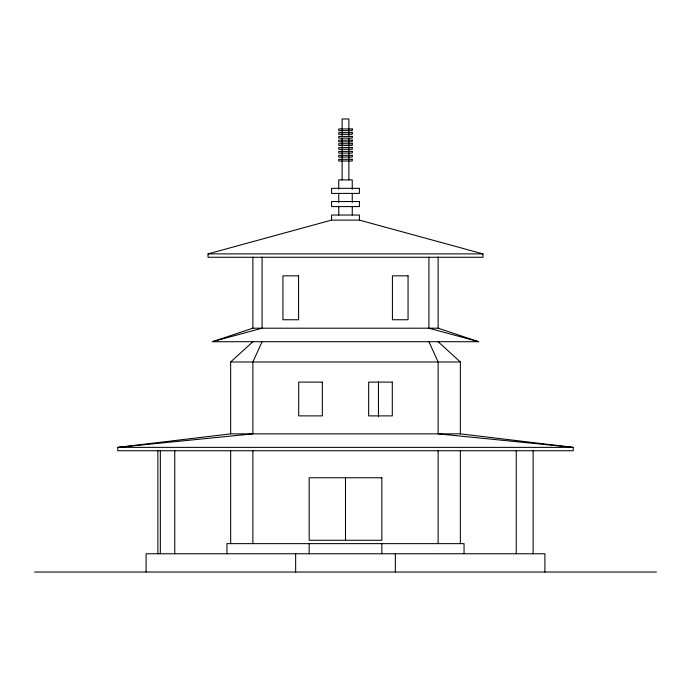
<?xml version="1.0" encoding="UTF-8"?>
<svg xmlns="http://www.w3.org/2000/svg" width="691" height="691" viewBox="0 0 691 691"><rect width="100%" height="100%" fill="white"/><g stroke="black" fill="none" stroke-linecap="round" stroke-linejoin="round"><path stroke-width="1.04" d="M262.088 341.708L252.88 361.98L252.88 433.862L117.772 447.371L117.772 450.748L573.228 450.748L573.228 447.371L460.344 433.862L230.656 433.862L117.772 447.371L573.228 447.371L438.12 433.862L438.12 361.98L428.912 341.708M230.656 433.862L230.656 361.98L252.88 341.708M212.344 341.708L252.88 328.199L438.12 328.199L478.656 341.708L212.344 341.708L262.088 328.199L262.088 257.121M208.043 253.891L331.576 220.109L359.424 220.109L482.957 253.891L482.957 257.268L208.043 257.268L208.043 253.891L482.957 253.891M230.656 361.98L460.344 361.98L460.344 433.862M34.55 572.027L656.45 572.027M478.656 341.708L428.912 328.199L428.912 257.121M438.12 341.708L460.344 361.98M544.905 572.027L544.905 553.767L146.095 553.767L146.095 572.027M533.132 450.592L533.132 553.767M516.246 450.592L516.246 553.767M464.05 553.767L464.05 543.636L226.95 543.636L226.95 553.767M460.344 450.575L460.344 543.636M438.12 256.992L438.12 328.199M438.12 450.575L438.12 543.636M395.347 553.767L395.347 572.027M381.838 543.636L381.838 553.767M378.461 381.354L378.461 416.716M359.424 220.109L359.424 215.039L331.576 215.039L331.576 220.109M352.255 189.248L352.255 179.91L338.745 179.91L338.745 189.248M352.255 193.402L352.255 202.541M352.255 206.6L352.255 215.039M348.877 129.58L348.877 118.973L342.123 118.973L342.123 129.58M348.877 130.642L348.877 136.222M348.877 138.122L348.877 148.306M348.877 149.273L348.877 152.124M348.877 153.074L348.877 160.018M348.877 161.012L348.877 179.91M345.5 477.766L345.5 540.258M342.123 130.642L342.123 136.222M342.123 138.122L342.123 148.306M342.123 149.273L342.123 152.124M342.123 153.074L342.123 160.018M342.123 161.012L342.123 179.91M338.745 193.402L338.745 202.541M338.745 206.6L338.745 215.039M309.162 543.636L309.162 553.767M295.653 553.767L295.653 572.027M252.88 257.121L252.88 328.199M252.88 450.575L252.88 543.636M230.656 450.575L230.656 543.636M174.754 450.592L174.754 553.767M160.338 450.592L160.338 553.767M157.868 450.592L157.868 553.767M352.255 128.949L338.745 128.949L338.745 130.642L352.255 130.642L352.255 128.949M352.255 132.629L338.745 132.629L338.745 134.313L352.255 134.313L352.255 132.629M352.255 136.429L338.745 136.429L338.745 138.122L352.255 138.122L352.255 136.429M352.255 140.161L338.745 140.161L338.745 141.845L352.255 141.845L352.255 140.161M352.255 143.728L338.745 143.728L338.745 145.412L352.255 145.412L352.255 143.728M352.255 147.589L338.745 147.589L338.745 149.273L352.255 149.273L352.255 147.589M352.255 151.389L338.745 151.389L338.745 153.074L352.255 153.074L352.255 151.389M352.255 155.354L338.745 155.354L338.745 157.038L352.255 157.038L352.255 155.354M352.255 159.319L338.745 159.319L338.745 161.012L352.255 161.012L352.255 159.319M359.424 188.332L331.576 188.332L331.576 193.402L359.424 193.402L359.424 188.332M359.424 201.53L331.576 201.53L331.576 206.6L359.424 206.6L359.424 201.53M298.581 275.839L282.939 275.839L282.939 319.752L298.581 319.752L298.581 275.839M408.061 275.839L392.419 275.839L392.419 319.752L408.061 319.752L408.061 275.839M322.343 382.106L298.702 382.106L298.702 415.887L322.343 415.887L322.343 382.106M392.298 382.106L368.657 382.106L368.657 415.887L392.298 415.887L392.298 382.106M381.838 477.766L309.162 477.766L309.162 540.258L381.838 540.258L381.838 477.766"/></g></svg>
